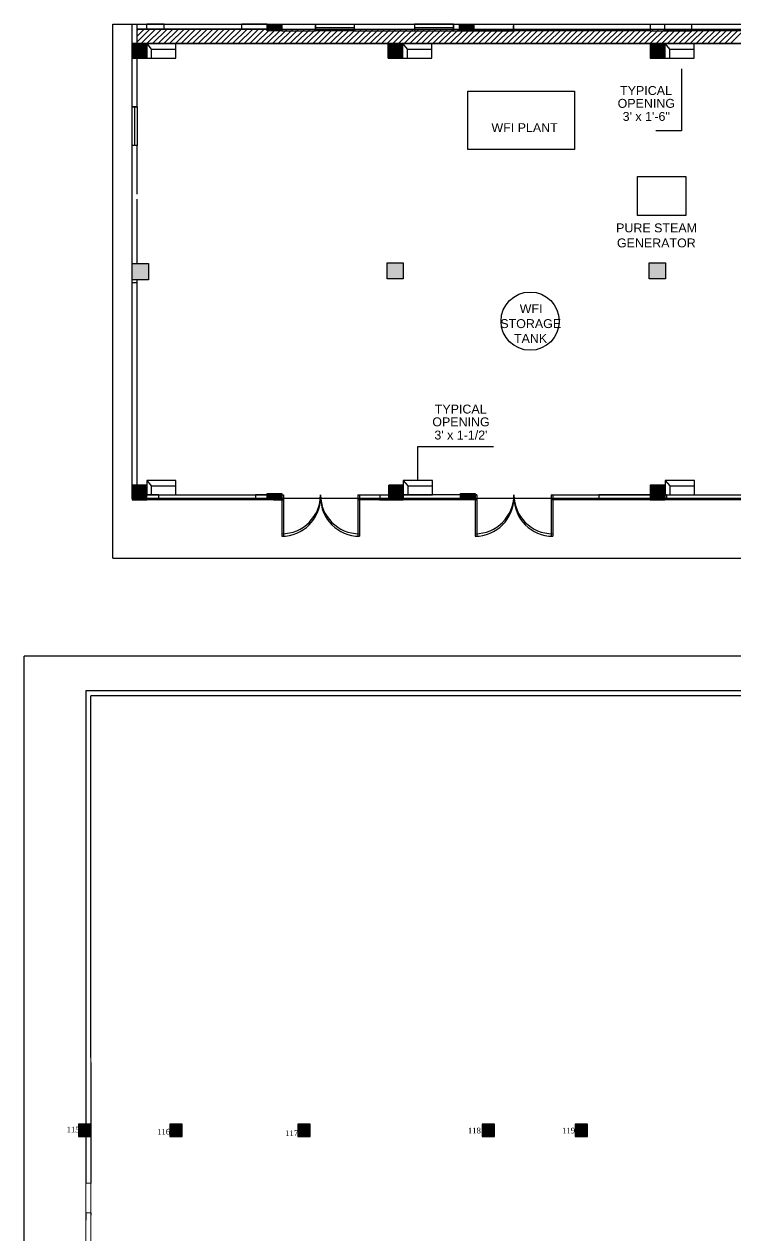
# Model space of a CAD drawing. Header units: inches. Extents: x -90 to 2036, y -33 to 3377.
# Drawn here: x -90 to 774, y 1906 to 3377 of the extents above; entities that cross this region are included whole.
import ezdxf

# ---------------------------------------------------------------- set-up
doc = ezdxf.new("R2010")
doc.units = ezdxf.units.IN
doc.header["$MEASUREMENT"] = 0
doc.linetypes.add('DASHED', pattern=[0.75, 0.5, -0.25])
doc.layers.get('0').update_dxf_attribs({"color": 8, "linetype": 'CONTINUOUS'})
for name, color, linetype in [('BOUNDARY', 8, 'CONTINUOUS'), ('COLUMN', 8, 'CONTINUOUS'), ('First floor Utility', 69, 'CONTINUOUS'), ('TEXT', 8, 'CONTINUOUS'), ('WALL', 8, 'CONTINUOUS')]:
    doc.layers.add(name, color=color, linetype=linetype)
doc.styles.add('style2', font='arial.ttf', dxfattribs={"height": 9})
doc.styles.add('TECHNICBOLD', font='times.ttf', dxfattribs={"height": 10})

msp = doc.modelspace()

# ---------------------------------------------------------------- hatches: boundary and pattern name
at = {"layer": 'COLUMN', "linetype": 'Continuous'}
for points in [[(-9, 2040), (-24, 2040), (-24, 2025), (-9, 2025)], [(102, 2040), (87, 2040), (87, 2025), (102, 2025)], [(258, 2040), (243, 2040), (243, 2025), (258, 2025)], [(482, 2040), (467, 2040), (467, 2025), (482, 2025)], [(595, 2040), (580, 2040), (580, 2025), (595, 2025)]]:
    msp.add_hatch(color=256, dxfattribs=at).paths.add_polyline_path(points)
at = {"layer": 'First floor Utility', "linetype": 'Continuous'}
for points in [[(205.5, 3377.4), (205.5, 3369.6), (223.2, 3369.6), (223.2, 3377.4)], [(439.3, 3377.4), (439.3, 3369.6), (457, 3369.6), (457, 3377.4)], [(41.3, 3353.8), (59, 3353.8), (59, 3336.1), (41.3, 3336.1)], [(352.6, 3353.8), (370.3, 3353.8), (370.3, 3336.1), (352.6, 3336.1)], [(671.5, 3353.8), (689.2, 3353.8), (689.2, 3336.1), (671.5, 3336.1)], [(671.5, 3353.8), (689.2, 3353.8), (689.2, 3336.1), (671.5, 3336.1)], [(41.3, 3086.3), (41.3, 3066.7), (61, 3066.7), (61, 3086.3)], [(351.4, 3087.3), (351.4, 3067.7), (371.1, 3067.7), (371.1, 3087.3)], [(670.3, 3087.3), (670.3, 3067.7), (690, 3067.7), (690, 3087.3)], [(41.3, 2816.9), (59, 2816.9), (59, 2799.2), (41.3, 2799.2)], [(353.4, 2816.9), (371.1, 2816.9), (371.1, 2799.2), (353.4, 2799.2)], [(671.5, 2816.9), (689.2, 2816.9), (689.2, 2799.2), (671.5, 2799.2)], [(671.5, 2816.9), (689.2, 2816.9), (689.2, 2799.2), (671.5, 2799.2)], [(205.5, 2807), (205.5, 2799.2), (223.2, 2799.2), (223.2, 2807)], [(440.7, 2807), (440.7, 2799.2), (458.4, 2799.2), (458.4, 2807)]]:
    msp.add_hatch(color=253, dxfattribs=at).paths.add_polyline_path(points)
at = {"layer": 'TEXT', "lineweight": 0}
for points in [[(-9, 2040), (-24, 2040), (-24, 2025), (-9, 2025)], [(102, 2040), (87, 2040), (87, 2025), (102, 2025)], [(258, 2040), (243, 2040), (243, 2025), (258, 2025)], [(482, 2040), (467, 2040), (467, 2025), (482, 2025)], [(595, 2040), (580, 2040), (580, 2025), (595, 2025)]]:
    msp.add_hatch(color=256, dxfattribs=at).paths.add_polyline_path(points)

# ---------------------------------------------------------------- linework, layer by layer
at = {"linetype": 'Continuous', "ltscale": 12}
for p in [(-90, -33), (1974, 2609)]:
    msp.add_line(p, (-90, 2609), dxfattribs=at)
at = {"linetype": 'DASHED', "lineweight": 0, "ltscale": 12}
for p, q in [((580, 2040), (580, 2025)), ((586, 2040), (586, 2025))]:
    msp.add_line(p, q, dxfattribs=at)
at = {"lineweight": 0}
for p, q in [((-15, 1968.2), (-9, 1968.2)), ((-15, 1932.2), (-9, 1932.2))]:
    msp.add_line(p, q, dxfattribs=at)
at = {"layer": 'BOUNDARY', "lineweight": 18}
for p, q in [((1932, 2567), (-15, 2567)), ((-15, 2567), (-15, 868)), ((1926, 2561), (-9, 2561)), ((-9, 2561), (-9, 874))]:
    msp.add_line(p, q, dxfattribs=at)
at = {"layer": 'COLUMN', "linetype": 'Continuous'}
for points in [[(-24, 2025), (-9, 2025), (-9, 2040), (-24, 2040)], [(87, 2025), (102, 2025), (102, 2040), (87, 2040)], [(243, 2025), (258, 2025), (258, 2040), (243, 2040)], [(580, 2025), (595, 2025), (595, 2040), (580, 2040)]]:
    msp.add_lwpolyline(points, close=True, dxfattribs=at)
for points in [[(482, 2040), (467, 2040), (467, 2025), (482, 2025)], [(482, 2025), (482, 2040)]]:
    msp.add_lwpolyline(points, dxfattribs=at)
at = {"layer": 'First floor Utility', "color": 253, "linetype": 'Continuous'}
for p, q in [((17.7, 2728.4, -409.4), (17.7, 3377.5, -409.4)), ((17.7, 3377.5, -409.4), (1964.6, 3377.5, -409.4)), ((41.3, 3336.1, -409.4), (41.3, 3377.5, -409.4)), ((47.2, 3336.1, -409.4), (47.2, 3377.5, -409.4)), ((59, 3371.5, -409.4), (47.2, 3371.5, -409.4)), ((47.2, 3371.5, -409.4), (1632.4, 3371.5, -409.4)), ((47.2, 3353.8, -409.4), (47.2, 3371.5, -409.4)), ((47.2, 3369.8, -409.4), (48.9, 3371.5, -409.4)), ((47.2, 3362.8, -409.4), (55.9, 3371.5, -409.4)), ((47.2, 3355.9, -409.4), (62.8, 3371.5, -409.4)), ((52.1, 3353.8, -409.4), (69.8, 3371.5, -409.4)), ((59, 3377.5, -409.4), (205.5, 3377.5, -409.4)), ((59, 3371.5, -409.4), (59, 3377.5, -409.4)), ((80.1, 3377.4, -409.4), (59, 3377.4, -409.4)), ((80.1, 3371.5, -409.4), (59, 3371.5, -409.4)), ((205.5, 3371.5, -409.4), (59, 3371.5, -409.4)), ((59.1, 3353.8, -409.4), (76.8, 3371.5, -409.4)), ((66, 3353.8, -409.4), (83.7, 3371.5, -409.4)), ((73, 3353.8, -409.4), (90.7, 3371.5, -409.4)), ((79.9, 3353.8, -409.4), (97.6, 3371.5, -409.4)), ((80.1, 3371.5, -409.4), (80.1, 3377.4, -409.4)), ((86.9, 3353.8, -409.4), (104.6, 3371.5, -409.4)), ((93.9, 3353.8, -409.4), (111.6, 3371.5, -409.4)), ((100.8, 3353.8, -409.4), (118.5, 3371.5, -409.4)), ((107.8, 3353.8, -409.4), (125.5, 3371.5, -409.4)), ((114.7, 3353.8, -409.4), (132.4, 3371.5, -409.4)), ((121.7, 3353.8, -409.4), (139.4, 3371.5, -409.4)), ((128.7, 3353.8, -409.4), (146.4, 3371.5, -409.4)), ((135.6, 3353.8, -409.4), (153.3, 3371.5, -409.4)), ((142.6, 3353.8, -409.4), (160.3, 3371.5, -409.4)), ((149.5, 3353.8, -409.4), (167.2, 3371.5, -409.4)), ((156.5, 3353.8, -409.4), (174.2, 3371.5, -409.4)), ((163.4, 3353.8, -409.4), (181.2, 3371.5, -409.4)), ((170.4, 3353.8, -409.4), (188.1, 3371.5, -409.4)), ((205.5, 3377.4, -409.4), (174.6, 3377.4, -409.4)), ((174.6, 3371.5, -409.4), (174.6, 3377.4, -409.4)), ((205.5, 3371.5, -409.4), (174.6, 3371.5, -409.4)), ((177.4, 3353.8, -409.4), (195.1, 3371.5, -409.4)), ((184.3, 3353.8, -409.4), (202, 3371.5, -409.4)), ((191.3, 3353.8, -409.4), (209, 3371.5, -409.4)), ((198.2, 3353.8, -409.4), (216, 3371.5, -409.4)), ((205.2, 3353.8, -409.4), (222.9, 3371.5, -409.4)), ((205.5, 3377.5, -409.4), (205.5, 3371.5, -409.4)), ((205.5, 3377.4, -409.4), (223.2, 3377.4, -409.4)), ((205.5, 3369.6, -409.4), (205.5, 3377.4, -409.4)), ((205.5, 3377.4, -409.4), (223.2, 3377.4, -409.4)), ((205.5, 3369.6, -409.4), (205.5, 3377.4, -409.4)), ((205.5, 3371.5, -409.4), (223.2, 3371.5, -409.4)), ((212.2, 3353.8, -409.4), (229.9, 3371.5, -409.4)), ((219.1, 3353.8, -409.4), (236.8, 3371.5, -409.4)), ((222.8, 3377.4, -409.4), (222.8, 3371.5, -409.4)), ((223.2, 3377.4, -409.4), (223.2, 3369.6, -409.4)), ((223.2, 3377.4, -409.4), (223.2, 3369.6, -409.4)), ((223.2, 3377.4, -409.4), (264.3, 3377.4, -409.4)), ((223.2, 3377.4, -409.4), (223.2, 3369.6, -409.4)), ((226.1, 3353.8, -409.4), (243.8, 3371.5, -409.4)), ((233, 3353.8, -409.4), (250.8, 3371.5, -409.4)), ((240, 3353.8, -409.4), (257.7, 3371.5, -409.4)), ((247, 3353.8, -409.4), (264.7, 3371.5, -409.4)), ((253.9, 3353.8, -409.4), (271.6, 3371.5, -409.4)), ((260.9, 3353.8, -409.4), (278.6, 3371.5, -409.4)), ((264.3, 3377.4, -409.4), (264.3, 3369.6, -409.4)), ((264.3, 3377.4, -409.4), (311.5, 3377.4, -409.4)), ((264.3, 3369.6, -409.4), (264.3, 3377.4, -409.4)), ((264.3, 3373.5, -409.4), (311.5, 3373.5, -409.4)), ((267.8, 3353.8, -409.4), (285.6, 3371.5, -409.4)), ((274.8, 3353.8, -409.4), (292.5, 3371.5, -409.4)), ((281.8, 3353.8, -409.4), (299.5, 3371.5, -409.4)), ((288.7, 3353.8, -409.4), (306.4, 3371.5, -409.4)), ((295.7, 3353.8, -409.4), (313.4, 3371.5, -409.4)), ((302.6, 3353.8, -409.4), (320.4, 3371.5, -409.4)), ((309.6, 3353.8, -409.4), (327.3, 3371.5, -409.4)), ((311.5, 3377.4, -409.4), (352.6, 3377.4, -409.4)), ((311.5, 3377.4, -409.4), (311.5, 3369.6, -409.4)), ((311.5, 3377.4, -409.4), (311.5, 3369.6, -409.4)), ((316.6, 3353.8, -409.4), (334.3, 3371.5, -409.4)), ((323.5, 3353.8, -409.4), (341.2, 3371.5, -409.4)), ((330.5, 3353.8, -409.4), (348.2, 3371.5, -409.4)), ((337.4, 3353.8, -409.4), (355.2, 3371.5, -409.4)), ((344.4, 3353.8, -409.4), (362.1, 3371.5, -409.4)), ((351.4, 3353.8, -409.4), (369.1, 3371.5, -409.4)), ((358.3, 3353.8, -409.4), (376, 3371.5, -409.4)), ((365.3, 3353.8, -409.4), (383, 3371.5, -409.4)), ((370.3, 3377.4, -409.4), (384.9, 3377.4, -409.4)), ((372.2, 3353.8, -409.4), (390, 3371.5, -409.4)), ((379.2, 3353.8, -409.4), (396.9, 3371.5, -409.4)), ((384.9, 3377.4, -409.4), (384.9, 3369.6, -409.4)), ((432.1, 3377.4, -409.4), (384.9, 3377.4, -409.4)), ((384.9, 3377.4, -409.4), (384.9, 3369.6, -409.4)), ((384.9, 3373.5, -409.4), (432.1, 3373.5, -409.4)), ((386.2, 3353.8, -409.4), (403.9, 3371.5, -409.4)), ((393.1, 3353.8, -409.4), (410.8, 3371.5, -409.4)), ((400.1, 3353.8, -409.4), (417.8, 3371.5, -409.4)), ((407, 3353.8, -409.4), (424.7, 3371.5, -409.4)), ((414, 3353.8, -409.4), (431.7, 3371.5, -409.4)), ((421, 3353.8, -409.4), (438.7, 3371.5, -409.4)), ((427.9, 3353.8, -409.4), (445.6, 3371.5, -409.4)), ((432.1, 3377.4, -409.4), (439.3, 3377.4, -409.4)), ((432.1, 3377.4, -409.4), (432.1, 3369.6, -409.4)), ((432.1, 3369.6, -409.4), (432.1, 3377.4, -409.4)), ((434.9, 3353.8, -409.4), (452.6, 3371.5, -409.4)), ((439.3, 3377.4, -409.4), (457, 3377.4, -409.4)), ((439.3, 3369.6, -409.4), (439.3, 3377.4, -409.4)), ((439.3, 3377.4, -409.4), (457, 3377.4, -409.4)), ((439.3, 3369.6, -409.4), (439.3, 3377.4, -409.4)), ((441.8, 3353.8, -409.4), (459.5, 3371.5, -409.4)), ((448.8, 3353.8, -409.4), (466.5, 3371.5, -409.4)), ((455.8, 3353.8, -409.4), (473.5, 3371.5, -409.4)), ((457, 3377.4, -409.4), (457, 3369.6, -409.4)), ((457, 3377.4, -409.4), (505.2, 3377.4, -409.4)), ((457, 3377.4, -409.4), (457, 3369.6, -409.4)), ((457, 3377.4, -409.4), (671.5, 3377.4, -409.4)), ((457, 3369.6, -409.4), (457, 3377.4, -409.4)), ((462.7, 3353.8, -409.4), (480.4, 3371.5, -409.4)), ((469.7, 3353.8, -409.4), (487.4, 3371.5, -409.4)), ((476.6, 3353.8, -409.4), (494.3, 3371.5, -409.4)), ((483.6, 3353.8, -409.4), (501.3, 3371.5, -409.4)), ((490.6, 3353.8, -409.4), (508.3, 3371.5, -409.4)), ((497.5, 3353.8, -409.4), (515.2, 3371.5, -409.4)), ((504.5, 3353.8, -409.4), (522.2, 3371.5, -409.4)), ((505.2, 3377.4, -409.4), (505.2, 3369.6, -409.4)), ((505.2, 3369.6, -409.4), (505.2, 3375.5, -409.4)), ((511.4, 3353.8, -409.4), (529.1, 3371.5, -409.4)), ((518.4, 3353.8, -409.4), (536.1, 3371.5, -409.4)), ((525.4, 3353.8, -409.4), (543.1, 3371.5, -409.4)), ((532.3, 3353.8, -409.4), (550, 3371.5, -409.4)), ((539.3, 3353.8, -409.4), (557, 3371.5, -409.4)), ((546.2, 3353.8, -409.4), (563.9, 3371.5, -409.4)), ((553.2, 3353.8, -409.4), (570.9, 3371.5, -409.4)), ((560.2, 3353.8, -409.4), (577.9, 3371.5, -409.4)), ((567.1, 3353.8, -409.4), (584.8, 3371.5, -409.4)), ((574.1, 3353.8, -409.4), (591.8, 3371.5, -409.4)), ((581, 3353.8, -409.4), (598.7, 3371.5, -409.4)), ((588, 3353.8, -409.4), (605.7, 3371.5, -409.4)), ((595, 3353.8, -409.4), (612.7, 3371.5, -409.4)), ((601.9, 3353.8, -409.4), (619.6, 3371.5, -409.4)), ((608.9, 3353.8, -409.4), (626.6, 3371.5, -409.4)), ((615.8, 3353.8, -409.4), (633.5, 3371.5, -409.4)), ((622.8, 3353.8, -409.4), (640.5, 3371.5, -409.4)), ((629.8, 3353.8, -409.4), (647.5, 3371.5, -409.4)), ((636.7, 3353.8, -409.4), (654.4, 3371.5, -409.4)), ((643.7, 3353.8, -409.4), (661.4, 3371.5, -409.4)), ((650.6, 3353.8, -409.4), (668.3, 3371.5, -409.4)), ((657.6, 3353.8, -409.4), (675.3, 3371.5, -409.4)), ((664.5, 3353.8, -409.4), (682.3, 3371.5, -409.4)), ((671.5, 3377.4, -409.4), (671.5, 3369.6, -409.4)), ((671.5, 3353.8, -409.4), (689.2, 3371.5, -409.4)), ((678.5, 3353.8, -409.4), (696.2, 3371.5, -409.4)), ((685.4, 3353.8, -409.4), (703.1, 3371.5, -409.4)), ((689.2, 3377.4, -409.4), (722.2, 3377.4, -409.4)), ((689.2, 3377.4, -409.4), (826.1, 3377.4, -409.4)), ((689.2, 3369.6, -409.4), (689.2, 3377.4, -409.4)), ((692.4, 3353.8, -409.4), (710.1, 3371.5, -409.4)), ((699.3, 3353.8, -409.4), (717.1, 3371.5, -409.4)), ((706.3, 3353.8, -409.4), (724, 3371.5, -409.4)), ((713.3, 3353.8, -409.4), (731, 3371.5, -409.4)), ((720.2, 3353.8, -409.4), (737.9, 3371.5, -409.4)), ((722.2, 3369.6, -409.4), (722.2, 3377.4, -409.4)), ((727.2, 3353.8, -409.4), (744.9, 3371.5, -409.4)), ((734.1, 3353.8, -409.4), (751.9, 3371.5, -409.4)), ((741.1, 3353.8, -409.4), (758.8, 3371.5, -409.4)), ((748.1, 3353.8, -409.4), (765.8, 3371.5, -409.4)), ((755, 3353.8, -409.4), (772.7, 3371.5, -409.4)), ((762, 3353.8, -409.4), (779.7, 3371.5, -409.4)), ((768.9, 3353.8, -409.4), (786.7, 3371.5, -409.4)), ((223.2, 3369.6, -409.4), (205.5, 3369.6, -409.4)), ((223.2, 3369.6, -409.4), (205.5, 3369.6, -409.4)), ((223.2, 3369.6, -409.4), (264.3, 3369.6, -409.4)), ((311.5, 3369.6, -409.4), (264.3, 3369.6, -409.4)), ((311.5, 3369.6, -409.4), (370.3, 3369.6, -409.4)), ((370.3, 3369.6, -409.4), (384.9, 3369.6, -409.4)), ((384.9, 3369.6, -409.4), (432.1, 3369.6, -409.4)), ((432.1, 3369.6, -409.4), (457, 3369.6, -409.4)), ((457, 3369.6, -409.4), (439.3, 3369.6, -409.4)), ((457, 3369.6, -409.4), (439.3, 3369.6, -409.4)), ((457, 3369.6, -409.4), (505.2, 3369.6, -409.4)), ((671.5, 3369.6, -409.4), (457, 3369.6, -409.4)), ((671.5, 3369.6, -409.4), (689.2, 3369.6, -409.4)), ((689.2, 3369.6, -409.4), (722.2, 3369.6, -409.4)), ((826.1, 3369.6, -409.4), (689.2, 3369.6, -409.4)), ((59, 3353.8, -409.4), (41.3, 3353.8, -409.4)), ((41.3, 3353.8, -409.4), (41.3, 3336.1, -409.4)), ((41.3, 3353.8, -409.4), (41.3, 3353.8, -196.9)), ((47.2, 3353.8, -409.4), (1941, 3353.8, -409.4)), ((1632.4, 3353.8, -409.4), (47.2, 3353.8, -409.4)), ((59, 3336.1, -409.4), (59, 3353.8, -409.4)), ((59, 3353.8, -409.4), (59, 3336.1, -409.4)), ((94.5, 3353.8, -409.4), (59, 3353.8, -409.4)), ((59, 3353.8, -409.4), (64.6, 3347.2, -409.4)), ((64.6, 3347.2, -409.4), (94.5, 3347.2, -409.4)), ((64.6, 3347.2, -409.4), (64.6, 3336.1, -409.4)), ((94.5, 3336.1, -409.4), (94.5, 3353.8, -409.4)), ((352.6, 3336.1, -409.4), (352.6, 3353.8, -409.4)), ((352.6, 3353.8, -409.4), (370.3, 3353.8, -409.4)), ((370.3, 3353.8, -409.4), (352.6, 3353.8, -409.4)), ((352.6, 3353.8, -409.4), (352.6, 3336.1, -409.4)), ((352.6, 3353.8, -409.4), (370.3, 3353.8, -409.4)), ((370.3, 3353.8, -409.4), (370.3, 3336.1, -409.4)), ((370.3, 3336.1, -409.4), (370.3, 3353.8, -409.4)), ((370.3, 3353.8, -409.4), (370.3, 3336.1, -409.4)), ((405.8, 3353.8, -409.4), (370.3, 3353.8, -409.4)), ((370.3, 3353.8, -409.4), (375.9, 3347.2, -409.4)), ((375.9, 3347.2, -409.4), (405.8, 3347.2, -409.4)), ((375.9, 3347.2, -409.4), (375.9, 3336.1, -409.4)), ((405.8, 3336.1, -409.4), (405.8, 3353.8, -409.4)), ((623.3, 3353.8, -409.4), (671.5, 3353.8, -409.4)), ((689.2, 3353.8, -409.4), (671.5, 3353.8, -409.4)), ((671.5, 3353.8, -409.4), (671.5, 3336.1, -409.4)), ((689.2, 3353.8, -409.4), (671.5, 3353.8, -409.4)), ((671.5, 3353.8, -409.4), (671.5, 3336.1, -409.4)), ((671.5, 3353.8, -409.4), (689.2, 3353.8, -409.4)), ((689.2, 3336.1, -409.4), (689.2, 3353.8, -409.4)), ((689.2, 3336.1, -409.4), (689.2, 3353.8, -409.4)), ((689.2, 3353.8, -409.4), (689.2, 3336.1, -409.4)), ((724.7, 3353.8, -409.4), (689.2, 3353.8, -409.4)), ((689.2, 3353.8, -409.4), (694.8, 3347.2, -409.4)), ((694.8, 3347.2, -409.4), (724.7, 3347.2, -409.4)), ((694.8, 3347.2, -409.4), (694.8, 3336.1, -409.4)), ((724.7, 3336.1, -409.4), (724.7, 3353.8, -409.4)), ((41.3, 3336.1, -409.4), (59, 3336.1, -409.4)), ((41.3, 3277.1, -409.4), (41.3, 3336.1, -409.4)), ((47.2, 3277.1, -409.4), (47.2, 3336.1, -409.4)), ((59, 3336.1, -409.4), (94.5, 3336.1, -409.4)), ((370.3, 3336.1, -409.4), (352.6, 3336.1, -409.4)), ((352.6, 3336.1, -409.4), (370.3, 3336.1, -409.4)), ((370.3, 3336.1, -409.4), (405.8, 3336.1, -409.4)), ((671.5, 3336.1, -409.4), (689.2, 3336.1, -409.4)), ((671.5, 3336.1, -409.4), (689.2, 3336.1, -409.4)), ((689.2, 3336.1, -409.4), (724.7, 3336.1, -409.4)), ((449.5, 3296, -409.4), (579.4, 3296, -409.4)), ((449.5, 3225.1, -409.4), (449.5, 3296, -409.4)), ((579.4, 3296, -409.4), (579.4, 3225.1, -409.4)), ((47.2, 3277.1, -409.4), (41.3, 3277.1, -409.4)), ((41.3, 3277.1, -409.4), (47.2, 3277.1, -409.4)), ((41.3, 3229.8, -409.4), (41.3, 3277.1, -409.4)), ((44.3, 3277.1, -409.4), (44.3, 3229.8, -409.4)), ((47.2, 3277.1, -409.4), (47.2, 3229.8, -409.4)), ((41.3, 3086.3, -409.4), (41.3, 3229.8, -409.4)), ((47.2, 3229.8, -409.4), (41.3, 3229.8, -409.4)), ((47.2, 3229.8, -409.4), (41.3, 3229.8, -409.4)), ((47.2, 3170.8, -409.4), (47.2, 3229.8, -409.4)), ((579.4, 3225.1, -409.4), (449.5, 3225.1, -409.4)), ((655.8, 3192.3, -409.4), (714.9, 3192.3, -409.4)), ((655.8, 3145, -409.4), (655.8, 3192.3, -409.4)), ((714.9, 3192.3, -409.4), (714.9, 3145, -409.4)), ((47.2, 3086.3, -409.4), (47.2, 3164.9, -409.4)), ((714.9, 3145, -409.4), (655.8, 3145, -409.4)), ((41.3, 3086.3, -409.4), (61, 3086.3, -409.4)), ((41.3, 3066.7, -409.4), (41.3, 3086.3, -409.4)), ((61, 3086.3, -409.4), (61, 3066.7, -409.4)), ((351.4, 3087.3, -409.4), (371.1, 3087.3, -409.4)), ((351.4, 3067.7, -409.4), (351.4, 3087.3, -409.4)), ((371.1, 3087.3, -409.4), (371.1, 3067.7, -409.4)), ((670.3, 3087.3, -409.4), (690, 3087.3, -409.4)), ((670.3, 3067.7, -409.4), (670.3, 3087.3, -409.4)), ((690, 3087.3, -409.4), (690, 3067.7, -409.4)), ((61, 3066.7, -409.4), (41.3, 3066.7, -409.4)), ((41.3, 3062.8, -409.4), (41.3, 3066.7, -409.4)), ((41.3, 2816.9, -409.4), (41.3, 3062.8, -409.4)), ((47.2, 3062.8, -409.4), (41.3, 3062.8, -409.4)), ((47.2, 3062.8, -409.4), (47.2, 3066.7, -409.4)), ((47.2, 2816.9, -409.4), (47.2, 3062.8, -409.4)), ((371.1, 3067.7, -409.4), (351.4, 3067.7, -409.4)), ((690, 3067.7, -409.4), (670.3, 3067.7, -409.4)), ((41.3, 2816.9, -409.4), (41.3, 2875.9, -409.4)), ((47.2, 2816.9, -409.4), (47.2, 2875.9, -409.4)), ((59, 2816.9, -409.4), (41.3, 2816.9, -409.4)), ((41.3, 2816.9, -409.4), (41.3, 2799.2, -409.4)), ((59, 2822.8, -409.4), (59, 2805.1, -409.4)), ((94.5, 2822.8, -409.4), (59, 2822.8, -409.4)), ((59, 2822.8, -409.4), (64.6, 2816.1, -409.4)), ((59, 2799.2, -409.4), (59, 2816.9, -409.4)), ((64.6, 2816.1, -409.4), (94.5, 2816.1, -409.4)), ((64.6, 2816.1, -409.4), (64.6, 2805.1, -409.4)), ((94.5, 2805.1, -409.4), (94.5, 2822.8, -409.4)), ((353.4, 2799.2, -409.4), (353.4, 2816.9, -409.4)), ((353.4, 2816.9, -409.4), (371.1, 2816.9, -409.4)), ((371.1, 2816.9, -409.4), (353.4, 2816.9, -409.4)), ((353.4, 2816.9, -409.4), (353.4, 2799.2, -409.4)), ((371.1, 2822.8, -409.4), (371.1, 2805.1, -409.4)), ((406.6, 2822.8, -409.4), (371.1, 2822.8, -409.4)), ((371.1, 2822.8, -409.4), (376.7, 2816.1, -409.4)), ((371.1, 2816.9, -409.4), (371.1, 2799.2, -409.4)), ((371.1, 2799.2, -409.4), (371.1, 2816.9, -409.4)), ((376.7, 2816.1, -409.4), (406.6, 2816.1, -409.4)), ((376.7, 2816.1, -409.4), (376.7, 2805.1, -409.4)), ((406.6, 2805.1, -409.4), (406.6, 2822.8, -409.4)), ((689.2, 2816.9, -409.4), (671.5, 2816.9, -409.4)), ((671.5, 2816.9, -409.4), (671.5, 2799.2, -409.4)), ((689.2, 2816.9, -409.4), (671.5, 2816.9, -409.4)), ((671.5, 2816.9, -409.4), (671.5, 2799.2, -409.4)), ((689.2, 2799.2, -409.4), (689.2, 2816.9, -409.4)), ((689.2, 2799.2, -409.4), (689.2, 2816.9, -409.4)), ((689.8, 2822.8, -409.4), (689.8, 2805.1, -409.4)), ((725.2, 2822.8, -409.4), (689.8, 2822.8, -409.4)), ((689.8, 2822.8, -409.4), (695.4, 2816.1, -409.4)), ((695.4, 2816.1, -409.4), (725.2, 2816.1, -409.4)), ((695.4, 2816.1, -409.4), (695.4, 2805.1, -409.4)), ((725.2, 2805.1, -409.4), (725.2, 2822.8, -409.4)), ((41.3, 2800.9, -409.4), (41.3, 2800.9, -196.9)), ((41.3, 2799.2, -409.4), (59, 2799.2, -409.4)), ((73.2, 2805.1, -409.4), (59, 2805.1, -409.4)), ((59, 2805.1, -409.4), (205.5, 2805.1, -409.4)), ((59, 2799.2, -409.4), (59, 2805.1, -409.4)), ((59, 2805.1, -409.4), (94.5, 2805.1, -409.4)), ((73.2, 2799.2, -409.4), (59, 2799.2, -409.4)), ((205.5, 2799.2, -409.4), (59, 2799.2, -409.4)), ((73.2, 2805.1, -409.4), (73.2, 2799.2, -409.4)), ((73.2, 2805.1, -409.4), (73.2, 2799.2, -409.4)), ((205.5, 2805.1, -409.4), (191.3, 2805.1, -409.4)), ((191.3, 2805.1, -409.4), (191.3, 2799.2, -409.4)), ((191.3, 2805.1, -409.4), (191.3, 2799.2, -409.4)), ((205.5, 2799.2, -409.4), (191.3, 2799.2, -409.4)), ((205.5, 2807, -409.4), (223.2, 2807, -409.4)), ((205.5, 2799.2, -409.4), (205.5, 2807, -409.4)), ((205.5, 2807, -409.4), (223.2, 2807, -409.4)), ((205.5, 2799.2, -409.4), (205.5, 2807, -409.4)), ((205.5, 2805.1, -409.4), (205.5, 2799.2, -409.4)), ((223.2, 2799.2, -409.4), (205.5, 2799.2, -409.4)), ((223.2, 2799.2, -409.4), (205.5, 2799.2, -409.4)), ((213.3, 2805.1, -409.4), (225.2, 2805.1, -409.4)), ((213.3, 2799.2, -409.4), (225.2, 2799.2, -409.4)), ((223.2, 2807, -409.4), (223.2, 2799.2, -409.4)), ((223.2, 2807, -409.4), (223.2, 2799.2, -409.4)), ((223.2, 2799.2, -409.4), (223.2, 2805.1, -409.4)), ((223.2, 2805.1, -409.4), (225.2, 2805.1, -409.4)), ((223.2, 2805.1, -409.4), (223.2, 2757.8, -409.4)), ((223.2, 2802.1, -409.4), (223.2, 2754.8, -409.4)), ((225.2, 2799.2, -409.4), (223.2, 2799.2, -409.4)), ((225.2, 2805.1, -409.4), (225.2, 2757.8, -409.4)), ((225.2, 2802.1, -409.4), (225.2, 2754.8, -409.4)), ((315.7, 2805.1, -409.4), (353.4, 2805.1, -409.4)), ((315.7, 2805.1, -409.4), (315.7, 2757.8, -409.4)), ((315.7, 2802.1, -409.4), (315.7, 2754.8, -409.4)), ((353.4, 2799.2, -409.4), (315.7, 2799.2, -409.4)), ((317.7, 2805.1, -409.4), (317.7, 2757.8, -409.4)), ((317.7, 2802.1, -409.4), (317.7, 2754.8, -409.4)), ((342.6, 2805.1, -409.4), (353.4, 2805.1, -409.4)), ((342.6, 2805.1, -409.4), (342.6, 2799.2, -409.4)), ((342.6, 2799.2, -409.4), (353.4, 2799.2, -409.4)), ((353.4, 2805.1, -409.4), (353.4, 2799.2, -409.4)), ((371.1, 2799.2, -409.4), (353.4, 2799.2, -409.4)), ((353.4, 2799.2, -409.4), (371.1, 2799.2, -409.4)), ((446.6, 2805.1, -409.4), (371.1, 2805.1, -409.4)), ((371.1, 2805.1, -409.4), (406.6, 2805.1, -409.4)), ((458.4, 2799.2, -409.4), (371.1, 2799.2, -409.4)), ((440.7, 2807, -409.4), (458.4, 2807, -409.4)), ((440.7, 2799.2, -409.4), (440.7, 2807, -409.4)), ((458.4, 2799.2, -409.4), (440.7, 2799.2, -409.4)), ((458.4, 2799.2, -409.4), (440.7, 2799.2, -409.4)), ((458.4, 2807, -409.4), (458.4, 2799.2, -409.4)), ((460.4, 2805.1, -409.4), (458.4, 2805.1, -409.4)), ((458.4, 2799.2, -409.4), (458.4, 2805.1, -409.4)), ((458.4, 2805.1, -409.4), (460.4, 2805.1, -409.4)), ((458.4, 2805.1, -409.4), (458.4, 2757.8, -409.4)), ((458.4, 2802.1, -409.4), (458.4, 2754.8, -409.4)), ((460.4, 2799.2, -409.4), (458.4, 2799.2, -409.4)), ((460.4, 2799.2, -409.4), (458.4, 2799.2, -409.4)), ((460.4, 2805.1, -409.4), (460.4, 2757.8, -409.4)), ((460.4, 2802.1, -409.4), (460.4, 2754.8, -409.4)), ((551, 2805.1, -409.4), (671.5, 2805.1, -409.4)), ((551, 2805.1, -409.4), (551, 2757.8, -409.4)), ((551, 2802.1, -409.4), (551, 2754.8, -409.4)), ((671.5, 2799.2, -409.4), (551, 2799.2, -409.4)), ((552.9, 2805.1, -409.4), (552.9, 2757.8, -409.4)), ((552.9, 2802.1, -409.4), (552.9, 2754.8, -409.4)), ((671.5, 2805.1, -409.4), (609, 2805.1, -409.4)), ((609, 2805.1, -409.4), (609, 2799.2, -409.4)), ((671.5, 2799.2, -409.4), (609, 2799.2, -409.4)), ((671.5, 2805.1, -409.4), (671.5, 2799.2, -409.4)), ((671.5, 2799.2, -409.4), (689.2, 2799.2, -409.4)), ((671.5, 2799.2, -409.4), (689.2, 2799.2, -409.4)), ((689.8, 2799.2, -409.4), (671.5, 2799.2, -409.4)), ((691.2, 2805.1, -409.4), (689.8, 2805.1, -409.4)), ((689.8, 2805.1, -409.4), (812.5, 2805.1, -409.4)), ((689.8, 2799.2, -409.4), (689.8, 2805.1, -409.4)), ((689.8, 2805.1, -409.4), (725.2, 2805.1, -409.4)), ((693.2, 2799.2, -409.4), (689.8, 2799.2, -409.4)), ((812.5, 2799.2, -409.4), (689.8, 2799.2, -409.4)), ((691.2, 2805.1, -409.4), (691.2, 2799.2, -409.4)), ((17.7, 2728.4, -409.4), (1964.6, 2728.2, -409.4))]:
    msp.add_line(p, q, dxfattribs=at)
at = {"layer": 'First floor Utility', "color": 253, "linetype": 'Continuous', "elevation": -196.9}
msp.add_lwpolyline([(41.3, 3353.8), (1941, 3353.8), (1941, 2800.9), (41.3, 2800.9)], close=True, dxfattribs=at)
at = {"layer": 'First floor Utility', "color": 253, "linetype": 'Continuous', "elevation": -409.4}
for points in [[(709.4, 3323.4), (709.4, 3248), (678.1, 3247.9)], [(388.8, 2823.5), (388.8, 2864.1), (480.9, 2864.1)]]:
    msp.add_lwpolyline(points, dxfattribs=at)
at = {"layer": 'First floor Utility', "color": 253, "linetype": 'Continuous'}
msp.add_circle((525.4, 3016.4, -409.4), 35.4, dxfattribs=at)
for centre, start, end in [((223.2, 2805.1, -409.4), 270, 0), ((223.2, 2802.1, -409.4), 270, 0), ((317.7, 2805.1, -409.4), 180, 270), ((317.7, 2802.1, -409.4), 180, 270), ((458.4, 2805.1, -409.4), 270, 0), ((458.4, 2802.1, -409.4), 270, 0), ((552.9, 2805.1, -409.4), 180, 270), ((552.9, 2802.1, -409.4), 180, 270)]:
    msp.add_arc(centre, 47.2, start, end, dxfattribs=at)
for points in [[(709.2, 3323.4, -409.4), (709.4, 3324.2, -409.4), (709.5, 3323.4, -409.4)], [(389, 2823.5, -409.4), (388.8, 2822.8, -409.4), (388.7, 2823.5, -409.4)]]:
    msp.add_solid(points, dxfattribs=at)
at = {"layer": 'TEXT', "lineweight": 0}
for points in [[(-24, 2025), (-9, 2025), (-9, 2040), (-24, 2040)], [(87, 2025), (102, 2025), (102, 2040), (87, 2040)], [(243, 2025), (258, 2025), (258, 2040), (243, 2040)], [(467, 2025), (482, 2025), (482, 2040), (467, 2040)], [(580, 2025), (595, 2025), (595, 2040), (580, 2040)]]:
    msp.add_lwpolyline(points, close=True, dxfattribs=at)
at = {"layer": 'WALL', "linetype": 'Continuous'}
for p, q in [((-15, 2567), (-15, 1968.2)), ((1027, 2567), (-15, 2567)), ((1027, 2561), (-9, 2561)), ((-9, 2121), (-9, 2561)), ((-9, 2115), (-9, 1968.2)), ((482, 2031), (482, 2040)), ((-15, 1932.2), (-15, 1923.2)), ((-9, 1932.2), (-9, 1929.2))]:
    msp.add_line(p, q, dxfattribs=at)

# ---------------------------------------------------------------- texts
at = {"layer": 'First floor Utility', "color": 253, "linetype": 'Continuous', "style": 'style2'}
for s, height, p in [('TYPICAL', 10.83, (634.8, 3291.4, -409.4)), ('OPENING', 10.83, (631.8, 3275.8, -409.4)), ('3\' x 1\'-6"', 10.83, (637.9, 3259.9, -409.4)), ('WFI PLANT', 10.83, (478.3, 3246.3, -409.4)), ('PURE STEAM', 10.83, (630, 3124.4, -409.4)), ('GENERATOR', 10.83, (631, 3106.1, -409.4)), ('WFI', 10.83, (512.7, 3026.2, -409.4)), ('STORAGE', 10.83, (489.1, 3008, -409.4)), ('TANK', 10.83, (505.7, 2990, -409.4)), ('TYPICAL', 10.83, (409.4, 2904.1, -409.4)), ('OPENING', 10.83, (406.4, 2888.5, -409.4)), ("3' x 1-1/2'", 10.827, (408.9, 2872.5, -409.4))]:
    msp.add_text(s, height=height, dxfattribs=at).set_placement(p)
at = {"layer": 'TEXT', "lineweight": 0, "char_height": 6.96, "attachment_point": 1, "style": 'TECHNICBOLD'}
for s, insert, width in [('115', (-38.4, 2037), 5.139), ('116', (71.7, 2034.3), 5.679), ('117', (227.4, 2032.5), 5.139), ('118', (449.7, 2035.7), 5.139), ('119', (564.3, 2035.7), 5.139)]:
    msp.add_mtext(s, dxfattribs=dict(at, insert=insert, width=width))

doc.saveas('drawing.dxf')
